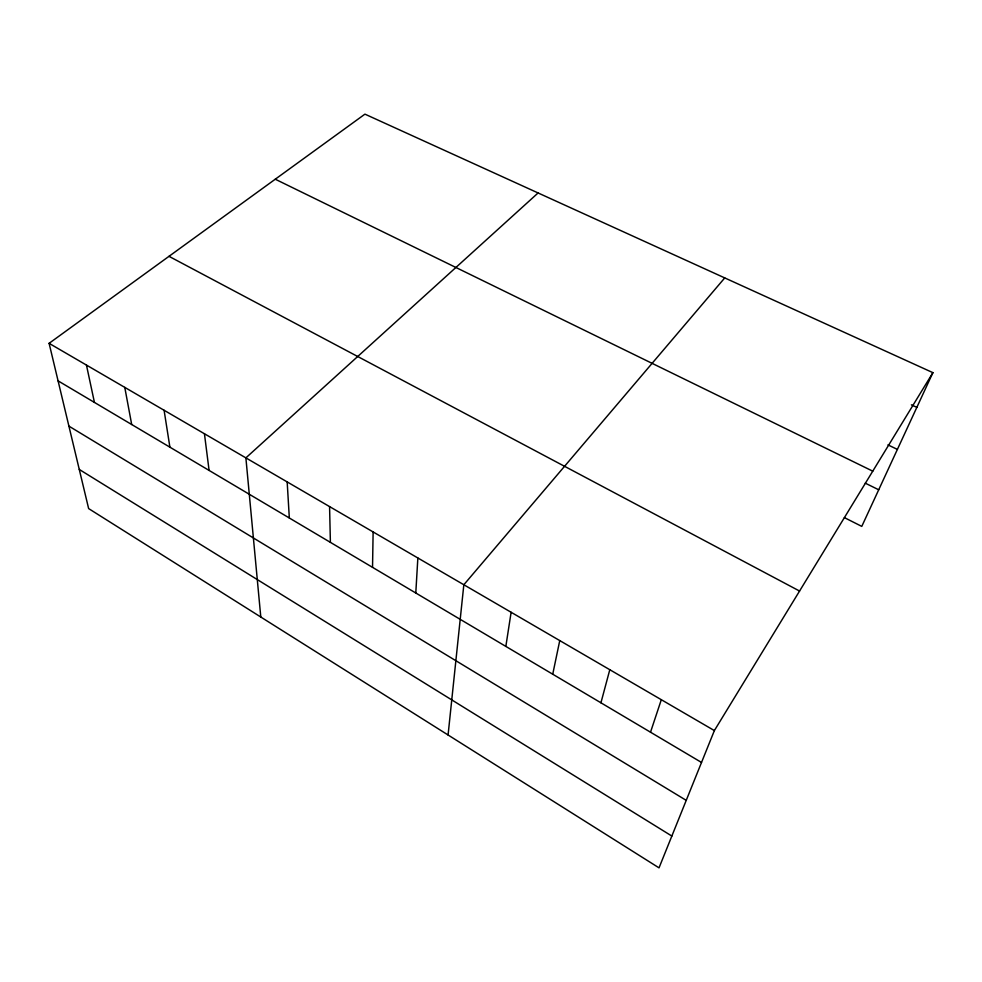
<?xml version="1.0" encoding="UTF-8"?>
<svg xmlns="http://www.w3.org/2000/svg" width="982" height="982" viewBox="0 0 982 982"><rect width="100%" height="100%" fill="white"/><g stroke="black" fill="none" stroke-linecap="round" stroke-linejoin="round"><path stroke-width="1.47" d="M372.534 567.338L373.123 531.949M415.791 592.993L417.853 557.985M448.074 734.99L463.835 584.756L724.741 277.918M505.84 646.402L511.119 612.277M552.731 674.217L559.752 640.583M600.935 702.805L609.797 669.712M650.514 732.204L661.316 699.7M932.9 372.657L714.368 730.583L659.02 867.855L88.638 508.59L49.1 343.332L364.936 114.145L932.9 372.657L861.779 526.389L844.36 517.6M538.087 192.963L245.881 457.882L260.795 617.027M911.406 404.842L916.844 407.37M887.937 444.871L897.388 449.412M275.267 179.215L872.765 471.164M865.289 483.169L878.718 489.785M168.99 256.327L799.569 591.054M49.1 343.332L714.368 730.583M58.073 380.856L701.516 762.449M68.912 426.127L686.234 800.355M79.272 469.445L671.848 836.05M86.453 365.083L94.432 402.411M124.775 387.387L131.698 424.519M164.092 410.267L169.898 447.178M204.44 433.762L209.092 470.415M287.174 481.917L289.322 517.993M329.571 506.602L330.394 542.346"/></g></svg>
